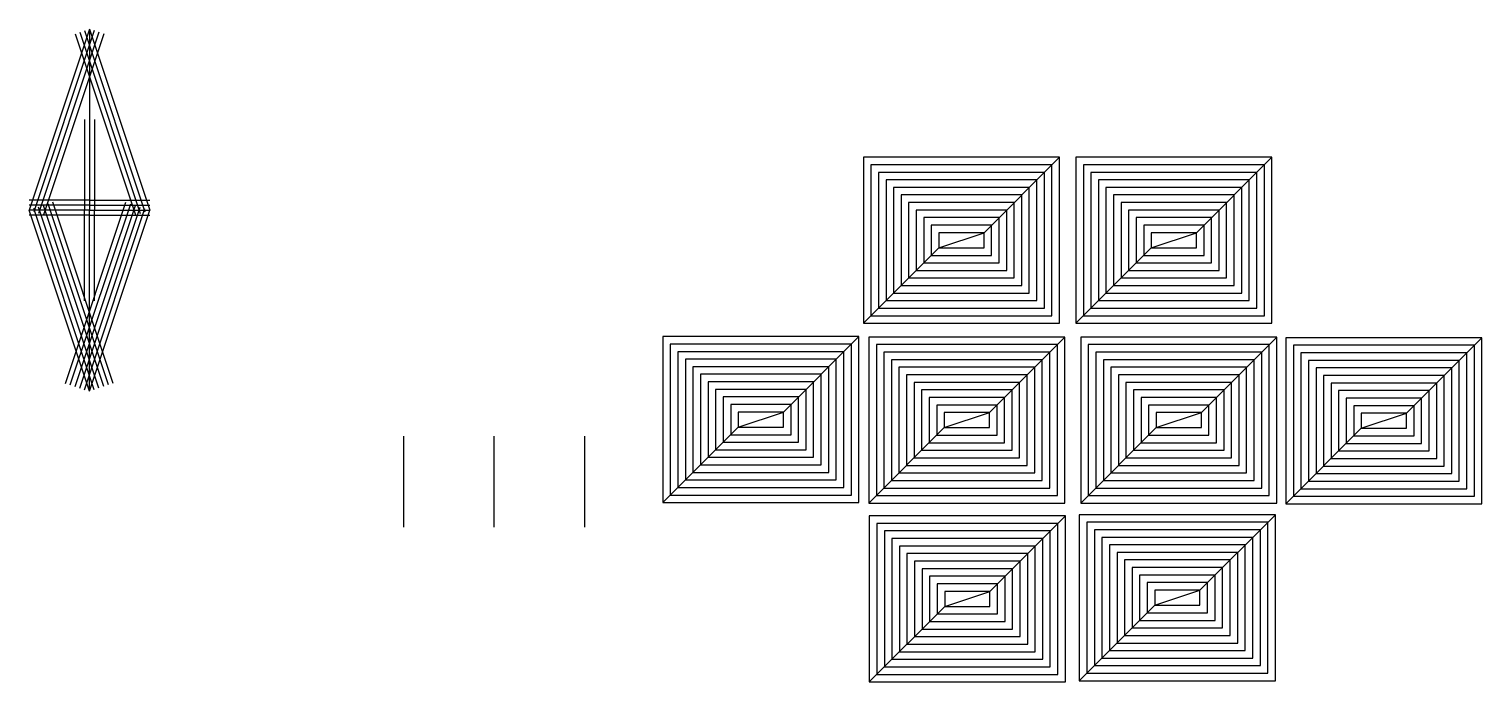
# Model space of a CAD drawing. Header units: inches. Extents: x -8584 to 160, y -904 to 4998.
# Drawn here: x -2064 to -1486, y -92 to 168 of the extents above; entities that cross this region are included whole.
import ezdxf

# ---------------------------------------------------------------- set-up
doc = ezdxf.new("R2010")
doc.units = ezdxf.units.IN
doc.header["$MEASUREMENT"] = 0

msp = doc.modelspace()

# ---------------------------------------------------------------- linework, layer by layer
for p, q in [((-2039.79, 167.79), (-2063.79, 95.79)), ((-2039.79, 167.79), (-2039.79, 131.79)), ((-2039.79, 167.79), (-2039.79, 131.79)), ((-2039.79, 167.79), (-2015.79, 95.79)), ((-2037.89, 167.16), (-2061.89, 95.16)), ((-2035.99, 166.53), (-2059.99, 94.53)), ((-2034.09, 165.89), (-2058.09, 93.89)), ((-2045.48, 165.89), (-2021.48, 93.89)), ((-2043.58, 166.53), (-2019.58, 94.53)), ((-2041.68, 167.16), (-2017.68, 95.16)), ((-2041.79, 131.79), (-2041.79, 95.79)), ((-2039.79, 131.79), (-2039.79, 95.79)), ((-2039.79, 131.79), (-2039.79, 95.79)), ((-2037.79, 131.79), (-2037.79, 95.79)), ((-1683.94, 86.84), (-1653.94, 116.84)), ((-1599.46, 86.84), (-1569.46, 116.84)), ((-2039.79, 99.79), (-2063.79, 99.79)), ((-2032.2, 26.32), (-2056.2, 98.32)), ((-2030.3, 26.95), (-2054.3, 98.95)), ((-2049.27, 26.95), (-2025.27, 98.95)), ((-2047.37, 26.32), (-2023.37, 98.32)), ((-2039.79, 99.79), (-2015.79, 99.79)), ((-2039.79, 97.79), (-2063.79, 97.79)), ((-2039.79, 95.79), (-2063.79, 95.79)), ((-2039.79, 95.79), (-2063.79, 95.79)), ((-2039.79, 23.79), (-2063.79, 95.79)), ((-2039.79, 93.79), (-2063.79, 93.79)), ((-2037.89, 24.42), (-2061.89, 96.42)), ((-2035.99, 25.06), (-2059.99, 97.06)), ((-2034.09, 25.69), (-2058.09, 97.69)), ((-2045.48, 25.69), (-2021.48, 97.69)), ((-2043.58, 25.06), (-2019.58, 97.06)), ((-2041.79, 59.79), (-2041.79, 95.79)), ((-2041.68, 24.42), (-2017.68, 96.42)), ((-2039.79, 97.79), (-2015.79, 97.79)), ((-2039.79, 95.79), (-2015.79, 95.79)), ((-2039.79, 59.79), (-2039.79, 95.79)), ((-2039.79, 59.79), (-2039.79, 95.79)), ((-2039.79, 95.79), (-2015.79, 95.79)), ((-2039.79, 23.79), (-2015.79, 95.79)), ((-2039.79, 93.79), (-2015.79, 93.79)), ((-2037.79, 59.79), (-2037.79, 95.79)), ((-1701.94, 80.84), (-1683.94, 86.84)), ((-1617.46, 80.84), (-1599.46, 86.84)), ((-1731.94, 50.84), (-1701.94, 80.84)), ((-1647.46, 50.84), (-1617.46, 80.84)), ((-2039.79, 23.79), (-2039.79, 59.79)), ((-2039.79, 23.79), (-2039.79, 59.79)), ((-1763.73, 15.55), (-1733.73, 45.55)), ((-1681.79, 15.35), (-1651.79, 45.35)), ((-1597.5, 15.35), (-1567.5, 45.35)), ((-1515.92, 15.08), (-1485.92, 45.08)), ((-1781.73, 9.55), (-1763.73, 15.55)), ((-1699.79, 9.35), (-1681.79, 15.35)), ((-1615.5, 9.35), (-1597.5, 15.35)), ((-1533.92, 9.08), (-1515.92, 15.08)), ((-1914.88, 5.93), (-1914.88, -30.16)), ((-1878.88, 5.93), (-1878.88, -30.16)), ((-1842.88, 5.93), (-1842.88, -30.16)), ((-1811.73, -20.45), (-1781.73, 9.55)), ((-1729.79, -20.65), (-1699.79, 9.35)), ((-1645.5, -20.65), (-1615.5, 9.35)), ((-1563.92, -20.92), (-1533.92, 9.08)), ((-1681.6, -55.73), (-1651.6, -25.73)), ((-1598.06, -55.26), (-1568.06, -25.26)), ((-1699.6, -61.73), (-1681.6, -55.73)), ((-1616.06, -61.26), (-1598.06, -55.26)), ((-1729.6, -91.73), (-1699.6, -61.73)), ((-1646.06, -91.26), (-1616.06, -61.26))]:
    msp.add_line(p, q)
for points in [[(-1731.94, 50.84), (-1653.94, 50.84), (-1653.94, 116.84), (-1731.94, 116.84)], [(-1647.46, 50.84), (-1569.46, 50.84), (-1569.46, 116.84), (-1647.46, 116.84)], [(-1728.94, 53.84), (-1656.94, 53.84), (-1656.94, 113.84), (-1728.94, 113.84)], [(-1725.94, 56.84), (-1659.94, 56.84), (-1659.94, 110.84), (-1725.94, 110.84)], [(-1644.46, 53.84), (-1572.46, 53.84), (-1572.46, 113.84), (-1644.46, 113.84)], [(-1641.46, 56.84), (-1575.46, 56.84), (-1575.46, 110.84), (-1641.46, 110.84)], [(-1722.94, 59.84), (-1662.94, 59.84), (-1662.94, 107.84), (-1722.94, 107.84)], [(-1719.94, 62.84), (-1665.94, 62.84), (-1665.94, 104.84), (-1719.94, 104.84)], [(-1638.46, 59.84), (-1578.46, 59.84), (-1578.46, 107.84), (-1638.46, 107.84)], [(-1635.46, 62.84), (-1581.46, 62.84), (-1581.46, 104.84), (-1635.46, 104.84)], [(-1716.94, 65.84), (-1668.94, 65.84), (-1668.94, 101.84), (-1716.94, 101.84)], [(-1713.94, 68.84), (-1671.94, 68.84), (-1671.94, 98.84), (-1713.94, 98.84)], [(-1632.46, 65.84), (-1584.46, 65.84), (-1584.46, 101.84), (-1632.46, 101.84)], [(-1629.46, 68.84), (-1587.46, 68.84), (-1587.46, 98.84), (-1629.46, 98.84)], [(-1710.94, 71.84), (-1674.94, 71.84), (-1674.94, 95.84), (-1710.94, 95.84)], [(-1707.94, 74.84), (-1677.94, 74.84), (-1677.94, 92.84), (-1707.94, 92.84)], [(-1626.46, 71.84), (-1590.46, 71.84), (-1590.46, 95.84), (-1626.46, 95.84)], [(-1623.46, 74.84), (-1593.46, 74.84), (-1593.46, 92.84), (-1623.46, 92.84)], [(-1704.94, 77.84), (-1680.94, 77.84), (-1680.94, 89.84), (-1704.94, 89.84)], [(-1704.94, 77.84), (-1680.94, 77.84), (-1680.94, 89.84), (-1704.94, 89.84)], [(-1701.94, 80.84), (-1683.94, 80.84), (-1683.94, 86.84), (-1701.94, 86.84)], [(-1620.46, 77.84), (-1596.46, 77.84), (-1596.46, 89.84), (-1620.46, 89.84)], [(-1620.46, 77.84), (-1596.46, 77.84), (-1596.46, 89.84), (-1620.46, 89.84)], [(-1617.46, 80.84), (-1599.46, 80.84), (-1599.46, 86.84), (-1617.46, 86.84)], [(-1811.73, -20.45), (-1733.73, -20.45), (-1733.73, 45.55), (-1811.73, 45.55)], [(-1808.73, -17.45), (-1736.73, -17.45), (-1736.73, 42.55), (-1808.73, 42.55)], [(-1729.79, -20.65), (-1651.79, -20.65), (-1651.79, 45.35), (-1729.79, 45.35)], [(-1726.79, -17.65), (-1654.79, -17.65), (-1654.79, 42.35), (-1726.79, 42.35)], [(-1645.5, -20.65), (-1567.5, -20.65), (-1567.5, 45.35), (-1645.5, 45.35)], [(-1642.5, -17.65), (-1570.5, -17.65), (-1570.5, 42.35), (-1642.5, 42.35)], [(-1563.92, -20.92), (-1485.92, -20.92), (-1485.92, 45.08), (-1563.92, 45.08)], [(-1560.92, -17.92), (-1488.92, -17.92), (-1488.92, 42.08), (-1560.92, 42.08)], [(-1805.73, -14.45), (-1739.73, -14.45), (-1739.73, 39.55), (-1805.73, 39.55)], [(-1802.73, -11.45), (-1742.73, -11.45), (-1742.73, 36.55), (-1802.73, 36.55)], [(-1723.79, -14.65), (-1657.79, -14.65), (-1657.79, 39.35), (-1723.79, 39.35)], [(-1720.79, -11.65), (-1660.79, -11.65), (-1660.79, 36.35), (-1720.79, 36.35)], [(-1639.5, -14.65), (-1573.5, -14.65), (-1573.5, 39.35), (-1639.5, 39.35)], [(-1636.5, -11.65), (-1576.5, -11.65), (-1576.5, 36.35), (-1636.5, 36.35)], [(-1557.92, -14.92), (-1491.92, -14.92), (-1491.92, 39.08), (-1557.92, 39.08)], [(-1554.92, -11.92), (-1494.92, -11.92), (-1494.92, 36.08), (-1554.92, 36.08)], [(-1799.73, -8.45), (-1745.73, -8.45), (-1745.73, 33.55), (-1799.73, 33.55)], [(-1796.73, -5.45), (-1748.73, -5.45), (-1748.73, 30.55), (-1796.73, 30.55)], [(-1717.79, -8.65), (-1663.79, -8.65), (-1663.79, 33.35), (-1717.79, 33.35)], [(-1714.79, -5.65), (-1666.79, -5.65), (-1666.79, 30.35), (-1714.79, 30.35)], [(-1633.5, -8.65), (-1579.5, -8.65), (-1579.5, 33.35), (-1633.5, 33.35)], [(-1630.5, -5.65), (-1582.5, -5.65), (-1582.5, 30.35), (-1630.5, 30.35)], [(-1551.92, -8.92), (-1497.92, -8.92), (-1497.92, 33.08), (-1551.92, 33.08)], [(-1548.92, -5.92), (-1500.92, -5.92), (-1500.92, 30.08), (-1548.92, 30.08)], [(-1793.73, -2.45), (-1751.73, -2.45), (-1751.73, 27.55), (-1793.73, 27.55)], [(-1790.73, 0.55), (-1754.73, 0.55), (-1754.73, 24.55), (-1790.73, 24.55)], [(-1711.79, -2.65), (-1669.79, -2.65), (-1669.79, 27.35), (-1711.79, 27.35)], [(-1708.79, 0.35), (-1672.79, 0.35), (-1672.79, 24.35), (-1708.79, 24.35)], [(-1627.5, -2.65), (-1585.5, -2.65), (-1585.5, 27.35), (-1627.5, 27.35)], [(-1624.5, 0.35), (-1588.5, 0.35), (-1588.5, 24.35), (-1624.5, 24.35)], [(-1545.92, -2.92), (-1503.92, -2.92), (-1503.92, 27.08), (-1545.92, 27.08)], [(-1542.92, 0.08), (-1506.92, 0.08), (-1506.92, 24.08), (-1542.92, 24.08)], [(-1787.73, 3.55), (-1757.73, 3.55), (-1757.73, 21.55), (-1787.73, 21.55)], [(-1784.73, 6.55), (-1760.73, 6.55), (-1760.73, 18.55), (-1784.73, 18.55)], [(-1784.73, 6.55), (-1760.73, 6.55), (-1760.73, 18.55), (-1784.73, 18.55)], [(-1705.79, 3.35), (-1675.79, 3.35), (-1675.79, 21.35), (-1705.79, 21.35)], [(-1702.79, 6.35), (-1678.79, 6.35), (-1678.79, 18.35), (-1702.79, 18.35)], [(-1702.79, 6.35), (-1678.79, 6.35), (-1678.79, 18.35), (-1702.79, 18.35)], [(-1621.5, 3.35), (-1591.5, 3.35), (-1591.5, 21.35), (-1621.5, 21.35)], [(-1618.5, 6.35), (-1594.5, 6.35), (-1594.5, 18.35), (-1618.5, 18.35)], [(-1618.5, 6.35), (-1594.5, 6.35), (-1594.5, 18.35), (-1618.5, 18.35)], [(-1539.92, 3.08), (-1509.92, 3.08), (-1509.92, 21.08), (-1539.92, 21.08)], [(-1536.92, 6.08), (-1512.92, 6.08), (-1512.92, 18.08), (-1536.92, 18.08)], [(-1536.92, 6.08), (-1512.92, 6.08), (-1512.92, 18.08), (-1536.92, 18.08)], [(-1781.73, 9.55), (-1763.73, 9.55), (-1763.73, 15.55), (-1781.73, 15.55)], [(-1699.79, 9.35), (-1681.79, 9.35), (-1681.79, 15.35), (-1699.79, 15.35)], [(-1615.5, 9.35), (-1597.5, 9.35), (-1597.5, 15.35), (-1615.5, 15.35)], [(-1533.92, 9.08), (-1515.92, 9.08), (-1515.92, 15.08), (-1533.92, 15.08)], [(-1729.6, -91.73), (-1651.6, -91.73), (-1651.6, -25.73), (-1729.6, -25.73)], [(-1726.6, -88.73), (-1654.6, -88.73), (-1654.6, -28.73), (-1726.6, -28.73)], [(-1646.06, -91.26), (-1568.06, -91.26), (-1568.06, -25.26), (-1646.06, -25.26)], [(-1643.06, -88.26), (-1571.06, -88.26), (-1571.06, -28.26), (-1643.06, -28.26)], [(-1723.6, -85.73), (-1657.6, -85.73), (-1657.6, -31.73), (-1723.6, -31.73)], [(-1640.06, -85.26), (-1574.06, -85.26), (-1574.06, -31.26), (-1640.06, -31.26)], [(-1637.06, -82.26), (-1577.06, -82.26), (-1577.06, -34.26), (-1637.06, -34.26)], [(-1720.6, -82.73), (-1660.6, -82.73), (-1660.6, -34.73), (-1720.6, -34.73)], [(-1717.6, -79.73), (-1663.6, -79.73), (-1663.6, -37.73), (-1717.6, -37.73)], [(-1634.06, -79.26), (-1580.06, -79.26), (-1580.06, -37.26), (-1634.06, -37.26)], [(-1631.06, -76.26), (-1583.06, -76.26), (-1583.06, -40.26), (-1631.06, -40.26)], [(-1714.6, -76.73), (-1666.6, -76.73), (-1666.6, -40.73), (-1714.6, -40.73)], [(-1711.6, -73.73), (-1669.6, -73.73), (-1669.6, -43.73), (-1711.6, -43.73)], [(-1628.06, -73.26), (-1586.06, -73.26), (-1586.06, -43.26), (-1628.06, -43.26)], [(-1708.6, -70.73), (-1672.6, -70.73), (-1672.6, -46.73), (-1708.6, -46.73)], [(-1705.6, -67.73), (-1675.6, -67.73), (-1675.6, -49.73), (-1705.6, -49.73)], [(-1625.06, -70.26), (-1589.06, -70.26), (-1589.06, -46.26), (-1625.06, -46.26)], [(-1622.06, -67.26), (-1592.06, -67.26), (-1592.06, -49.26), (-1622.06, -49.26)], [(-1702.6, -64.73), (-1678.6, -64.73), (-1678.6, -52.73), (-1702.6, -52.73)], [(-1702.6, -64.73), (-1678.6, -64.73), (-1678.6, -52.73), (-1702.6, -52.73)], [(-1699.6, -61.73), (-1681.6, -61.73), (-1681.6, -55.73), (-1699.6, -55.73)], [(-1619.06, -64.26), (-1595.06, -64.26), (-1595.06, -52.26), (-1619.06, -52.26)], [(-1619.06, -64.26), (-1595.06, -64.26), (-1595.06, -52.26), (-1619.06, -52.26)], [(-1616.06, -61.26), (-1598.06, -61.26), (-1598.06, -55.26), (-1616.06, -55.26)]]:
    msp.add_lwpolyline(points, close=True)

doc.saveas('drawing.dxf')
